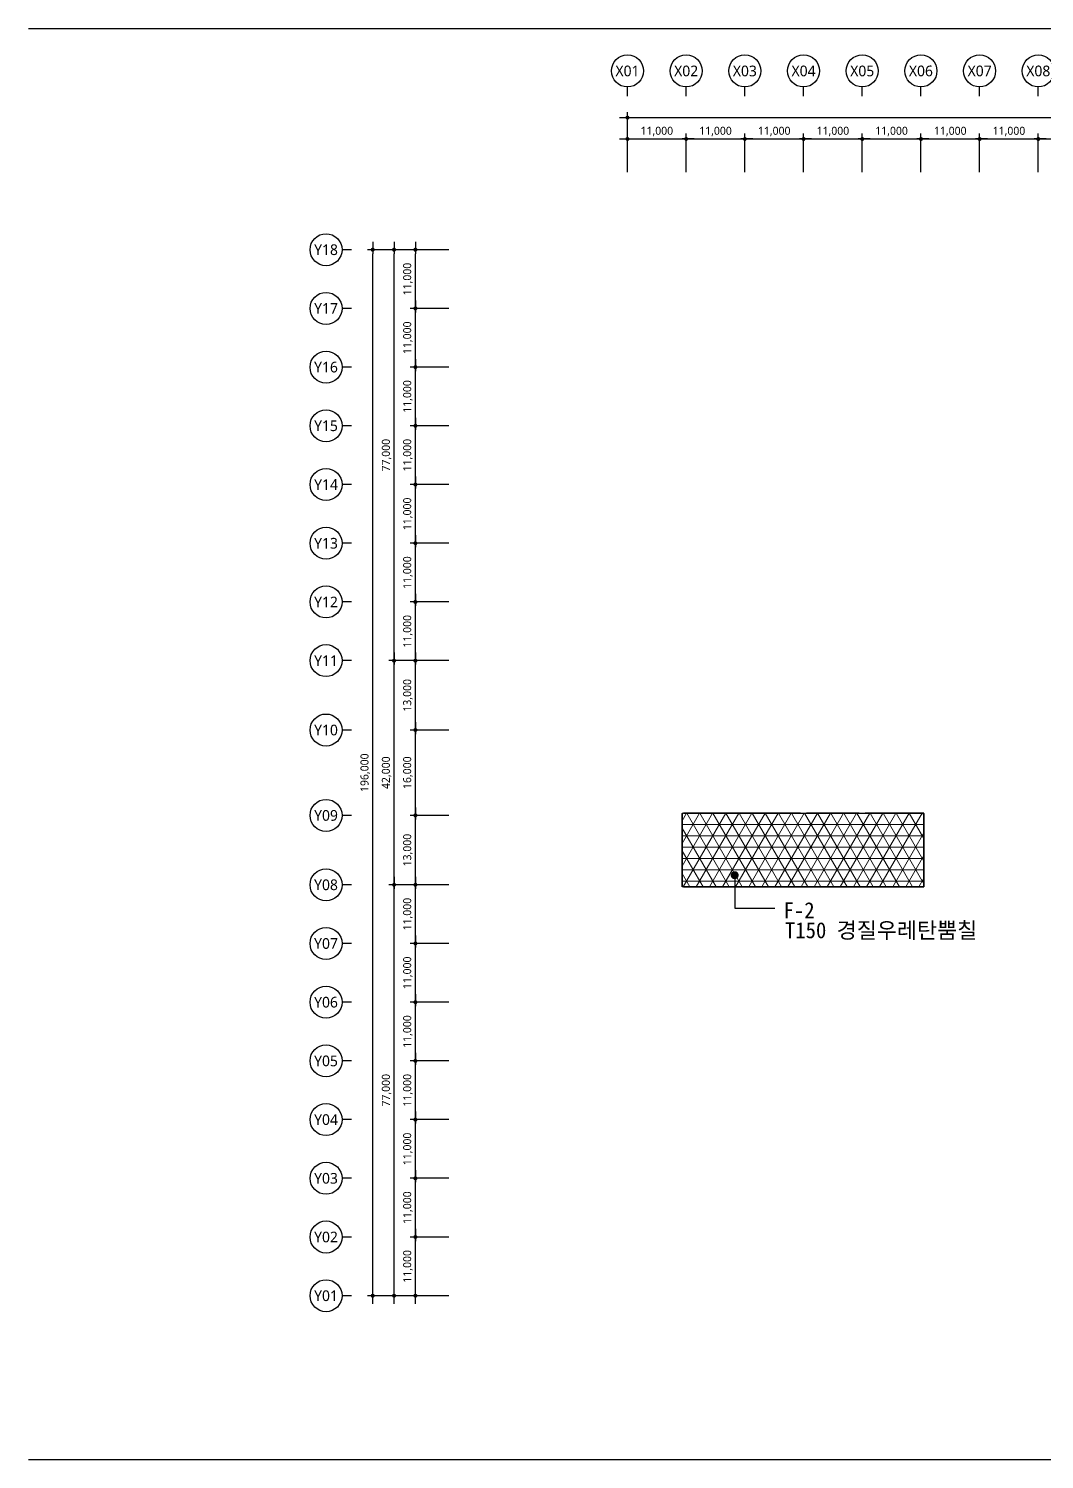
# Model space of a CAD drawing. Header units: millimetres. Extents: x 1037297 to 3512330, y 928637 to 1464837.
# Drawn here: x 1037297 to 1227681, y 928637 to 1196737 of the extents above; entities that cross this region are included whole.
import ezdxf
from ezdxf.enums import TextEntityAlignment as Align

# ---------------------------------------------------------------- set-up
doc = ezdxf.new("R2010")
doc.units = ezdxf.units.MM
doc.header["$LTSCALE"] = 5
doc.header["$MEASUREMENT"] = 0
doc.header["$PDSIZE"] = -10
for name, pattern in [('DASHEDX2', [1.5, 1, -0.5]), ('HID', [2, 1.1, -0.9]), ('HIDDEN', [0.375, 0.25, -0.125])]:
    doc.linetypes.add(name, pattern=pattern)
doc.layers.get('0').update_dxf_attribs({"linetype": 'CONTINUOUS'})
doc.layers.get('Defpoints').update_dxf_attribs({"color": 153, "linetype": 'CONTINUOUS'})
for name, color, linetype, lineweight in [('A-AXIS-BUBL', 7, 'CONTINUOUS', 25), ('A-DIMS', 7, 'CONTINUOUS', 25), ('A-MKXS-LEAD', 7, 'CONTINUOUS', 25), ('A-MKXS-TEXT1', 3, 'CONTINUOUS', 25), ('A-XXXX-HATC', 8, 'CONTINUOUS', 18), ('A-XXXX-INSL2', 8, 'CONTINUOUS', 18), ('A-XXXX-TXT2', 3, 'CONTINUOUS', 25), ('A-XXXX-WAT1', 9, 'HID', 20)]:
    doc.layers.add(name, color=color, linetype=linetype, lineweight=lineweight)
doc.styles.add('HY울릉도L', font='')
doc.styles.add('돋움체', font='')
doc.styles.add('맑은고딕', font='malgun.ttf')
doc.styles.get('HY울릉도L').set_extended_font_data('HYwulM')
doc.styles.get('돋움체').set_extended_font_data('DotumChe')
doc.dimstyles.new('CDIM', dxfattribs={"dimtxt": 3, "dimasz": 1.5, "dimexe": 2, "dimexo": 1, "dimgap": 1, "dimtad": 1, "dimdec": 0, "dimrnd": 0.5, "dimzin": 0, "dimdsep": 32, "dimlunit": 6, "dimtxsty": 'HY울릉도L', "dimblk1": '_CIDOT', "dimblk2": '_CIDOT', "dimsah": 1, "dimcen": 5.5, "dimclrd": 2, "dimclre": 2, "dimclrt": 7, "dimadec": 0, "dimazin": 0, "dimtfac": 1, "dimtdec": 0, "dimtix": 1, "dimtmove": 2, "dimatfit": 1, "dimldrblk": '_CIDOT', "dimfxl": 1, "dimtolj": 1, "dimtzin": 0, "dimlwd": -1, "dimarcsym": 0})

# ---------------------------------------------------------------- blocks, each defined once
blk = doc.blocks.new('_CIDOT')
at = {"color": 0, "linetype": 'ByBlock'}
blk.add_line((2, 0), (-1, 0), dxfattribs=at)
at = {"color": 0, "linetype": 'ByBlock', "const_width": 0.5}
blk.add_lwpolyline([(-0.25, 0, 1), (0.25, 0, 1)], format="xyb", close=True, dxfattribs=at)
blk = doc.blocks.new('*D5')
at = {"layer": 'A-DIMS', "lineweight": -2, "transparency": 16777216}
for p, q in [((93193, 67121), (85943, 67121)), ((93193, 56121), (85943, 56121))]:
    blk.add_line(p, q, dxfattribs=at)
at = {"layer": 'A-DIMS', "transparency": 16777216}
blk.add_line((86943, 56871), (86943, 66371), dxfattribs=at)
at = {"layer": 'Defpoints', "color": 0, "transparency": 16777216}
for p in [(86943, 67121), (93693, 67121), (93693, 56121)]:
    blk.add_point(p, dxfattribs=at)
at = {"layer": 'A-DIMS', "transparency": 16777216, "xscale": 750, "yscale": 750, "zscale": 750}
for p, rotation in [((86943, 67121), 90), ((86943, 56121), 270)]:
    blk.add_blockref('_CIDOT', p, dxfattribs=dict(at, rotation=rotation))
at = {"layer": 'A-DIMS', "color": 3, "transparency": 16777216, "insert": (85538, 61621), "char_height": 1500, "attachment_point": 5, "rotation": 90, "style": '맑은고딕'}
blk.add_mtext('\\A1;11,000', dxfattribs=at)
blk = doc.blocks.new('*D6')
at = {"layer": 'A-DIMS', "lineweight": -2, "transparency": 16777216}
for p, q in [((93193, 78121), (85943, 78121)), ((93193, 67121), (85943, 67121))]:
    blk.add_line(p, q, dxfattribs=at)
at = {"layer": 'A-DIMS', "transparency": 16777216}
blk.add_line((86943, 67871), (86943, 77371), dxfattribs=at)
at = {"layer": 'Defpoints', "color": 0, "transparency": 16777216}
for p in [(86943, 78121), (93693, 78121), (93693, 67121)]:
    blk.add_point(p, dxfattribs=at)
at = {"layer": 'A-DIMS', "transparency": 16777216, "xscale": 750, "yscale": 750, "zscale": 750}
for p, rotation in [((86943, 78121), 90), ((86943, 67121), 270)]:
    blk.add_blockref('_CIDOT', p, dxfattribs=dict(at, rotation=rotation))
at = {"layer": 'A-DIMS', "color": 3, "transparency": 16777216, "insert": (85538, 72621), "char_height": 1500, "attachment_point": 5, "rotation": 90, "style": '맑은고딕'}
blk.add_mtext('\\A1;11,000', dxfattribs=at)
blk = doc.blocks.new('*D7')
at = {"layer": 'A-DIMS', "lineweight": -2, "transparency": 16777216}
for p, q in [((93193, 89121), (85943, 89121)), ((93193, 78121), (85943, 78121))]:
    blk.add_line(p, q, dxfattribs=at)
at = {"layer": 'A-DIMS', "transparency": 16777216}
blk.add_line((86943, 78871), (86943, 88371), dxfattribs=at)
at = {"layer": 'Defpoints', "color": 0, "transparency": 16777216}
for p in [(86943, 89121), (93693, 89121), (93693, 78121)]:
    blk.add_point(p, dxfattribs=at)
at = {"layer": 'A-DIMS', "transparency": 16777216, "xscale": 750, "yscale": 750, "zscale": 750}
for p, rotation in [((86943, 89121), 90), ((86943, 78121), 270)]:
    blk.add_blockref('_CIDOT', p, dxfattribs=dict(at, rotation=rotation))
at = {"layer": 'A-DIMS', "color": 3, "transparency": 16777216, "insert": (85538, 83621), "char_height": 1500, "attachment_point": 5, "rotation": 90, "style": '맑은고딕'}
blk.add_mtext('\\A1;11,000', dxfattribs=at)
blk = doc.blocks.new('*D8')
at = {"layer": 'A-DIMS', "lineweight": -2, "transparency": 16777216}
for p, q in [((93193, 100121), (85943, 100121)), ((93193, 89121), (85943, 89121))]:
    blk.add_line(p, q, dxfattribs=at)
at = {"layer": 'A-DIMS', "transparency": 16777216}
blk.add_line((86943, 89871), (86943, 99371), dxfattribs=at)
at = {"layer": 'Defpoints', "color": 0, "transparency": 16777216}
for p in [(86943, 100121), (93693, 100121), (93693, 89121)]:
    blk.add_point(p, dxfattribs=at)
at = {"layer": 'A-DIMS', "transparency": 16777216, "xscale": 750, "yscale": 750, "zscale": 750}
for p, rotation in [((86943, 100121), 90), ((86943, 89121), 270)]:
    blk.add_blockref('_CIDOT', p, dxfattribs=dict(at, rotation=rotation))
at = {"layer": 'A-DIMS', "color": 3, "transparency": 16777216, "insert": (85538, 94621), "char_height": 1500, "attachment_point": 5, "rotation": 90, "style": '맑은고딕'}
blk.add_mtext('\\A1;11,000', dxfattribs=at)
blk = doc.blocks.new('*D9')
at = {"layer": 'A-DIMS', "lineweight": -2, "transparency": 16777216}
for p, q in [((93193, 111121), (85943, 111121)), ((93193, 100121), (85943, 100121))]:
    blk.add_line(p, q, dxfattribs=at)
at = {"layer": 'A-DIMS', "transparency": 16777216}
blk.add_line((86943, 100871), (86943, 110371), dxfattribs=at)
at = {"layer": 'Defpoints', "color": 0, "transparency": 16777216}
for p in [(86943, 111121), (93693, 111121), (93693, 100121)]:
    blk.add_point(p, dxfattribs=at)
at = {"layer": 'A-DIMS', "transparency": 16777216, "xscale": 750, "yscale": 750, "zscale": 750}
for p, rotation in [((86943, 111121), 90), ((86943, 100121), 270)]:
    blk.add_blockref('_CIDOT', p, dxfattribs=dict(at, rotation=rotation))
at = {"layer": 'A-DIMS', "color": 3, "transparency": 16777216, "insert": (85538, 105621), "char_height": 1500, "attachment_point": 5, "rotation": 90, "style": '맑은고딕'}
blk.add_mtext('\\A1;11,000', dxfattribs=at)
blk = doc.blocks.new('*D10')
at = {"layer": 'A-DIMS', "lineweight": -2, "transparency": 16777216}
for p, q in [((93193, 122121), (85943, 122121)), ((93193, 111121), (85943, 111121))]:
    blk.add_line(p, q, dxfattribs=at)
at = {"layer": 'A-DIMS', "transparency": 16777216}
blk.add_line((86943, 111871), (86943, 121371), dxfattribs=at)
at = {"layer": 'Defpoints', "color": 0, "transparency": 16777216}
for p in [(86943, 122121), (93693, 122121), (93693, 111121)]:
    blk.add_point(p, dxfattribs=at)
at = {"layer": 'A-DIMS', "transparency": 16777216, "xscale": 750, "yscale": 750, "zscale": 750}
for p, rotation in [((86943, 122121), 90), ((86943, 111121), 270)]:
    blk.add_blockref('_CIDOT', p, dxfattribs=dict(at, rotation=rotation))
at = {"layer": 'A-DIMS', "color": 3, "transparency": 16777216, "insert": (85538, 116621), "char_height": 1500, "attachment_point": 5, "rotation": 90, "style": '맑은고딕'}
blk.add_mtext('\\A1;11,000', dxfattribs=at)
blk = doc.blocks.new('*D11')
at = {"layer": 'A-DIMS', "lineweight": -2, "transparency": 16777216}
for p, q in [((93193, 135121), (85943, 135121)), ((93193, 122121), (85943, 122121))]:
    blk.add_line(p, q, dxfattribs=at)
at = {"layer": 'A-DIMS', "transparency": 16777216}
blk.add_line((86943, 122871), (86943, 134371), dxfattribs=at)
at = {"layer": 'Defpoints', "color": 0, "transparency": 16777216}
for p in [(86943, 135121), (93693, 135121), (93693, 122121)]:
    blk.add_point(p, dxfattribs=at)
at = {"layer": 'A-DIMS', "transparency": 16777216, "xscale": 750, "yscale": 750, "zscale": 750}
for p, rotation in [((86943, 135121), 90), ((86943, 122121), 270)]:
    blk.add_blockref('_CIDOT', p, dxfattribs=dict(at, rotation=rotation))
at = {"layer": 'A-DIMS', "color": 3, "transparency": 16777216, "insert": (85538, 128621), "char_height": 1500, "attachment_point": 5, "rotation": 90, "style": '맑은고딕'}
blk.add_mtext('\\A1;13,000', dxfattribs=at)
blk = doc.blocks.new('*D12')
at = {"layer": 'A-DIMS', "lineweight": -2, "transparency": 16777216}
for p, q in [((93193, 151121), (85943, 151121)), ((93193, 135121), (85943, 135121))]:
    blk.add_line(p, q, dxfattribs=at)
at = {"layer": 'A-DIMS', "transparency": 16777216}
blk.add_line((86943, 135871), (86943, 150371), dxfattribs=at)
at = {"layer": 'Defpoints', "color": 0, "transparency": 16777216}
for p in [(86943, 151121), (93693, 151121), (93693, 135121)]:
    blk.add_point(p, dxfattribs=at)
at = {"layer": 'A-DIMS', "transparency": 16777216, "xscale": 750, "yscale": 750, "zscale": 750}
for p, rotation in [((86943, 151121), 90), ((86943, 135121), 270)]:
    blk.add_blockref('_CIDOT', p, dxfattribs=dict(at, rotation=rotation))
at = {"layer": 'A-DIMS', "color": 3, "transparency": 16777216, "insert": (85538, 143121), "char_height": 1500, "attachment_point": 5, "rotation": 90, "style": '맑은고딕'}
blk.add_mtext('\\A1;16,000', dxfattribs=at)
blk = doc.blocks.new('*D13')
at = {"layer": 'A-DIMS', "lineweight": -2, "transparency": 16777216}
for p, q in [((93193, 164121), (85943, 164121)), ((93193, 151121), (85943, 151121))]:
    blk.add_line(p, q, dxfattribs=at)
at = {"layer": 'A-DIMS', "transparency": 16777216}
blk.add_line((86943, 151871), (86943, 163371), dxfattribs=at)
at = {"layer": 'Defpoints', "color": 0, "transparency": 16777216}
for p in [(86943, 164121), (93693, 164121), (93693, 151121)]:
    blk.add_point(p, dxfattribs=at)
at = {"layer": 'A-DIMS', "transparency": 16777216, "xscale": 750, "yscale": 750, "zscale": 750}
for p, rotation in [((86943, 164121), 90), ((86943, 151121), 270)]:
    blk.add_blockref('_CIDOT', p, dxfattribs=dict(at, rotation=rotation))
at = {"layer": 'A-DIMS', "color": 3, "transparency": 16777216, "insert": (85538, 157621), "char_height": 1500, "attachment_point": 5, "rotation": 90, "style": '맑은고딕'}
blk.add_mtext('\\A1;13,000', dxfattribs=at)
blk = doc.blocks.new('*D14')
at = {"layer": 'A-DIMS', "lineweight": -2, "transparency": 16777216}
for p, q in [((93193, 175121), (85943, 175121)), ((93193, 164121), (85943, 164121))]:
    blk.add_line(p, q, dxfattribs=at)
at = {"layer": 'A-DIMS', "transparency": 16777216}
blk.add_line((86943, 164871), (86943, 174371), dxfattribs=at)
at = {"layer": 'Defpoints', "color": 0, "transparency": 16777216}
for p in [(86943, 175121), (93693, 175121), (93693, 164121)]:
    blk.add_point(p, dxfattribs=at)
at = {"layer": 'A-DIMS', "transparency": 16777216, "xscale": 750, "yscale": 750, "zscale": 750}
for p, rotation in [((86943, 175121), 90), ((86943, 164121), 270)]:
    blk.add_blockref('_CIDOT', p, dxfattribs=dict(at, rotation=rotation))
at = {"layer": 'A-DIMS', "color": 3, "transparency": 16777216, "insert": (85538, 169621), "char_height": 1500, "attachment_point": 5, "rotation": 90, "style": '맑은고딕'}
blk.add_mtext('\\A1;11,000', dxfattribs=at)
blk = doc.blocks.new('*D15')
at = {"layer": 'A-DIMS', "lineweight": -2, "transparency": 16777216}
for p, q in [((93193, 186121), (85943, 186121)), ((93193, 175121), (85943, 175121))]:
    blk.add_line(p, q, dxfattribs=at)
at = {"layer": 'A-DIMS', "transparency": 16777216}
blk.add_line((86943, 175871), (86943, 185371), dxfattribs=at)
at = {"layer": 'Defpoints', "color": 0, "transparency": 16777216}
for p in [(86943, 186121), (93693, 186121), (93693, 175121)]:
    blk.add_point(p, dxfattribs=at)
at = {"layer": 'A-DIMS', "transparency": 16777216, "xscale": 750, "yscale": 750, "zscale": 750}
for p, rotation in [((86943, 186121), 90), ((86943, 175121), 270)]:
    blk.add_blockref('_CIDOT', p, dxfattribs=dict(at, rotation=rotation))
at = {"layer": 'A-DIMS', "color": 3, "transparency": 16777216, "insert": (85538, 180621), "char_height": 1500, "attachment_point": 5, "rotation": 90, "style": '맑은고딕'}
blk.add_mtext('\\A1;11,000', dxfattribs=at)
blk = doc.blocks.new('*D16')
at = {"layer": 'A-DIMS', "lineweight": -2, "transparency": 16777216}
for p, q in [((93193, 197121), (85943, 197121)), ((93193, 186121), (85943, 186121))]:
    blk.add_line(p, q, dxfattribs=at)
at = {"layer": 'A-DIMS', "transparency": 16777216}
blk.add_line((86943, 186871), (86943, 196371), dxfattribs=at)
at = {"layer": 'Defpoints', "color": 0, "transparency": 16777216}
for p in [(86943, 197121), (93693, 197121), (93693, 186121)]:
    blk.add_point(p, dxfattribs=at)
at = {"layer": 'A-DIMS', "transparency": 16777216, "xscale": 750, "yscale": 750, "zscale": 750}
for p, rotation in [((86943, 197121), 90), ((86943, 186121), 270)]:
    blk.add_blockref('_CIDOT', p, dxfattribs=dict(at, rotation=rotation))
at = {"layer": 'A-DIMS', "color": 3, "transparency": 16777216, "insert": (85538, 191621), "char_height": 1500, "attachment_point": 5, "rotation": 90, "style": '맑은고딕'}
blk.add_mtext('\\A1;11,000', dxfattribs=at)
blk = doc.blocks.new('*D17')
at = {"layer": 'A-DIMS', "lineweight": -2, "transparency": 16777216}
for p, q in [((93193, 208121), (85943, 208121)), ((93193, 197121), (85943, 197121))]:
    blk.add_line(p, q, dxfattribs=at)
at = {"layer": 'A-DIMS', "transparency": 16777216}
blk.add_line((86943, 197871), (86943, 207371), dxfattribs=at)
at = {"layer": 'Defpoints', "color": 0, "transparency": 16777216}
for p in [(86943, 208121), (93693, 208121), (93693, 197121)]:
    blk.add_point(p, dxfattribs=at)
at = {"layer": 'A-DIMS', "transparency": 16777216, "xscale": 750, "yscale": 750, "zscale": 750}
for p, rotation in [((86943, 208121), 90), ((86943, 197121), 270)]:
    blk.add_blockref('_CIDOT', p, dxfattribs=dict(at, rotation=rotation))
at = {"layer": 'A-DIMS', "color": 3, "transparency": 16777216, "insert": (85538, 202621), "char_height": 1500, "attachment_point": 5, "rotation": 90, "style": '맑은고딕'}
blk.add_mtext('\\A1;11,000', dxfattribs=at)
blk = doc.blocks.new('*D18')
at = {"layer": 'A-DIMS', "lineweight": -2, "transparency": 16777216}
for p, q in [((93193, 219121), (85943, 219121)), ((93193, 208121), (85943, 208121))]:
    blk.add_line(p, q, dxfattribs=at)
at = {"layer": 'A-DIMS', "transparency": 16777216}
blk.add_line((86943, 208871), (86943, 218371), dxfattribs=at)
at = {"layer": 'Defpoints', "color": 0, "transparency": 16777216}
for p in [(86943, 219121), (93693, 219121), (93693, 208121)]:
    blk.add_point(p, dxfattribs=at)
at = {"layer": 'A-DIMS', "transparency": 16777216, "xscale": 750, "yscale": 750, "zscale": 750}
for p, rotation in [((86943, 219121), 90), ((86943, 208121), 270)]:
    blk.add_blockref('_CIDOT', p, dxfattribs=dict(at, rotation=rotation))
at = {"layer": 'A-DIMS', "color": 3, "transparency": 16777216, "insert": (85538, 213621), "char_height": 1500, "attachment_point": 5, "rotation": 90, "style": '맑은고딕'}
blk.add_mtext('\\A1;11,000', dxfattribs=at)
blk = doc.blocks.new('*D19')
at = {"layer": 'A-DIMS', "lineweight": -2, "transparency": 16777216}
for p, q in [((93193, 230121), (85943, 230121)), ((93193, 219121), (85943, 219121))]:
    blk.add_line(p, q, dxfattribs=at)
at = {"layer": 'A-DIMS', "transparency": 16777216}
blk.add_line((86943, 219871), (86943, 229371), dxfattribs=at)
at = {"layer": 'Defpoints', "color": 0, "transparency": 16777216}
for p in [(86943, 230121), (93693, 230121), (93693, 219121)]:
    blk.add_point(p, dxfattribs=at)
at = {"layer": 'A-DIMS', "transparency": 16777216, "xscale": 750, "yscale": 750, "zscale": 750}
for p, rotation in [((86943, 230121), 90), ((86943, 219121), 270)]:
    blk.add_blockref('_CIDOT', p, dxfattribs=dict(at, rotation=rotation))
at = {"layer": 'A-DIMS', "color": 3, "transparency": 16777216, "insert": (85538, 224621), "char_height": 1500, "attachment_point": 5, "rotation": 90, "style": '맑은고딕'}
blk.add_mtext('\\A1;11,000', dxfattribs=at)
blk = doc.blocks.new('*D20')
at = {"layer": 'A-DIMS', "lineweight": -2, "transparency": 16777216}
for p, q in [((93193, 241121), (85943, 241121)), ((93193, 230121), (85943, 230121))]:
    blk.add_line(p, q, dxfattribs=at)
at = {"layer": 'A-DIMS', "transparency": 16777216}
blk.add_line((86943, 230871), (86943, 240371), dxfattribs=at)
at = {"layer": 'Defpoints', "color": 0, "transparency": 16777216}
for p in [(86943, 241121), (93693, 241121), (93693, 230121)]:
    blk.add_point(p, dxfattribs=at)
at = {"layer": 'A-DIMS', "transparency": 16777216, "xscale": 750, "yscale": 750, "zscale": 750}
for p, rotation in [((86943, 241121), 90), ((86943, 230121), 270)]:
    blk.add_blockref('_CIDOT', p, dxfattribs=dict(at, rotation=rotation))
at = {"layer": 'A-DIMS', "color": 3, "transparency": 16777216, "insert": (85538, 235621), "char_height": 1500, "attachment_point": 5, "rotation": 90, "style": '맑은고딕'}
blk.add_mtext('\\A1;11,000', dxfattribs=at)
blk = doc.blocks.new('*D21')
at = {"layer": 'A-DIMS', "lineweight": -2, "transparency": 16777216}
for p, q in [((93193, 122121), (81943, 122121)), ((93193, 45121), (81943, 45121))]:
    blk.add_line(p, q, dxfattribs=at)
at = {"layer": 'A-DIMS', "transparency": 16777216}
blk.add_line((82943, 45871), (82943, 121371), dxfattribs=at)
at = {"layer": 'Defpoints', "color": 0, "transparency": 16777216}
for p in [(82943, 122121), (93693, 122121), (93693, 45121)]:
    blk.add_point(p, dxfattribs=at)
at = {"layer": 'A-DIMS', "transparency": 16777216, "xscale": 750, "yscale": 750, "zscale": 750}
for p, rotation in [((82943, 122121), 90), ((82943, 45121), 270)]:
    blk.add_blockref('_CIDOT', p, dxfattribs=dict(at, rotation=rotation))
at = {"layer": 'A-DIMS', "color": 3, "transparency": 16777216, "insert": (81542, 83621), "char_height": 1500, "attachment_point": 5, "rotation": 90, "style": '맑은고딕'}
blk.add_mtext('\\A1;77,000', dxfattribs=at)
blk = doc.blocks.new('*D22')
at = {"layer": 'A-DIMS', "lineweight": -2, "transparency": 16777216}
for p, q in [((93193, 241121), (77943, 241121)), ((93193, 45121), (77943, 45121))]:
    blk.add_line(p, q, dxfattribs=at)
at = {"layer": 'A-DIMS', "transparency": 16777216}
blk.add_line((78943, 45871), (78943, 240371), dxfattribs=at)
at = {"layer": 'Defpoints', "color": 0, "transparency": 16777216}
for p in [(78943, 241121), (93693, 241121), (93693, 45121)]:
    blk.add_point(p, dxfattribs=at)
at = {"layer": 'A-DIMS', "transparency": 16777216, "xscale": 750, "yscale": 750, "zscale": 750}
for p, rotation in [((78943, 241121), 90), ((78943, 45121), 270)]:
    blk.add_blockref('_CIDOT', p, dxfattribs=dict(at, rotation=rotation))
at = {"layer": 'A-DIMS', "color": 3, "transparency": 16777216, "insert": (77538, 143121), "char_height": 1500, "attachment_point": 5, "rotation": 90, "style": '맑은고딕'}
blk.add_mtext('\\A1;196,000', dxfattribs=at)
blk = doc.blocks.new('*D23')
at = {"layer": 'A-DIMS', "lineweight": -2, "transparency": 16777216}
for p, q in [((93193, 56121), (85943, 56121)), ((93193, 45121), (85943, 45121))]:
    blk.add_line(p, q, dxfattribs=at)
at = {"layer": 'A-DIMS', "transparency": 16777216}
blk.add_line((86943, 45871), (86943, 55371), dxfattribs=at)
at = {"layer": 'Defpoints', "color": 0, "transparency": 16777216}
for p in [(86943, 56121), (93693, 56121), (93693, 45121)]:
    blk.add_point(p, dxfattribs=at)
at = {"layer": 'A-DIMS', "transparency": 16777216, "xscale": 750, "yscale": 750, "zscale": 750}
for p, rotation in [((86943, 56121), 90), ((86943, 45121), 270)]:
    blk.add_blockref('_CIDOT', p, dxfattribs=dict(at, rotation=rotation))
at = {"layer": 'A-DIMS', "color": 3, "transparency": 16777216, "insert": (85538, 50621), "char_height": 1500, "attachment_point": 5, "rotation": 90, "style": '맑은고딕'}
blk.add_mtext('\\A1;11,000', dxfattribs=at)
blk = doc.blocks.new('*D24')
at = {"layer": 'A-DIMS', "lineweight": -2, "transparency": 16777216}
for p, q in [((93193, 164121), (81943, 164121)), ((93193, 122121), (81943, 122121))]:
    blk.add_line(p, q, dxfattribs=at)
at = {"layer": 'A-DIMS', "transparency": 16777216}
blk.add_line((82943, 122871), (82943, 163371), dxfattribs=at)
at = {"layer": 'Defpoints', "color": 0, "transparency": 16777216}
for p in [(82943, 164121), (93693, 164121), (93693, 122121)]:
    blk.add_point(p, dxfattribs=at)
at = {"layer": 'A-DIMS', "transparency": 16777216, "xscale": 750, "yscale": 750, "zscale": 750}
for p, rotation in [((82943, 164121), 90), ((82943, 122121), 270)]:
    blk.add_blockref('_CIDOT', p, dxfattribs=dict(at, rotation=rotation))
at = {"layer": 'A-DIMS', "color": 3, "transparency": 16777216, "insert": (81542, 143121), "char_height": 1500, "attachment_point": 5, "rotation": 90, "style": '맑은고딕'}
blk.add_mtext('\\A1;42,000', dxfattribs=at)
blk = doc.blocks.new('*D25')
at = {"layer": 'A-DIMS', "lineweight": -2, "transparency": 16777216}
for p, q in [((93193, 241121), (81943, 241121)), ((93193, 164121), (81943, 164121))]:
    blk.add_line(p, q, dxfattribs=at)
at = {"layer": 'A-DIMS', "transparency": 16777216}
blk.add_line((82943, 164871), (82943, 240371), dxfattribs=at)
at = {"layer": 'Defpoints', "color": 0, "transparency": 16777216}
for p in [(82943, 241121), (93693, 241121), (93693, 164121)]:
    blk.add_point(p, dxfattribs=at)
at = {"layer": 'A-DIMS', "transparency": 16777216, "xscale": 750, "yscale": 750, "zscale": 750}
for p, rotation in [((82943, 241121), 90), ((82943, 164121), 270)]:
    blk.add_blockref('_CIDOT', p, dxfattribs=dict(at, rotation=rotation))
at = {"layer": 'A-DIMS', "color": 3, "transparency": 16777216, "insert": (81542, 202621), "char_height": 1500, "attachment_point": 5, "rotation": 90, "style": '맑은고딕'}
blk.add_mtext('\\A1;77,000', dxfattribs=at)
blk = doc.blocks.new('*D26')
at = {"layer": 'A-DIMS', "lineweight": -2, "transparency": 16777216}
for p, q in [((148693, 255621), (148693, 262871)), ((159693, 255621), (159693, 262871))]:
    blk.add_line(p, q, dxfattribs=at)
at = {"layer": 'A-DIMS', "transparency": 16777216}
blk.add_line((149443, 261871), (158943, 261871), dxfattribs=at)
at = {"layer": 'Defpoints', "color": 0, "transparency": 16777216}
for p in [(159693, 261871), (148693, 255121), (159693, 255121)]:
    blk.add_point(p, dxfattribs=at)
at = {"layer": 'A-DIMS', "transparency": 16777216, "xscale": 750, "yscale": 750, "zscale": 750, "rotation": 180}
blk.add_blockref('_CIDOT', (148693, 261871), dxfattribs=at)
at = {"layer": 'A-DIMS', "transparency": 16777216, "xscale": 750, "yscale": 750, "zscale": 750}
blk.add_blockref('_CIDOT', (159693, 261871), dxfattribs=at)
at = {"layer": 'A-DIMS', "color": 3, "transparency": 16777216, "insert": (154193, 263275), "char_height": 1500, "attachment_point": 5, "style": '맑은고딕'}
blk.add_mtext('\\A1;11,000', dxfattribs=at)
blk = doc.blocks.new('*D27')
at = {"layer": 'A-DIMS', "lineweight": -2, "transparency": 16777216}
for p, q in [((159693, 255621), (159693, 262871)), ((170693, 255621), (170693, 262871))]:
    blk.add_line(p, q, dxfattribs=at)
at = {"layer": 'A-DIMS', "transparency": 16777216}
blk.add_line((160443, 261871), (169943, 261871), dxfattribs=at)
at = {"layer": 'Defpoints', "color": 0, "transparency": 16777216}
for p in [(170693, 261871), (159693, 255121), (170693, 255121)]:
    blk.add_point(p, dxfattribs=at)
at = {"layer": 'A-DIMS', "transparency": 16777216, "xscale": 750, "yscale": 750, "zscale": 750, "rotation": 180}
blk.add_blockref('_CIDOT', (159693, 261871), dxfattribs=at)
at = {"layer": 'A-DIMS', "transparency": 16777216, "xscale": 750, "yscale": 750, "zscale": 750}
blk.add_blockref('_CIDOT', (170693, 261871), dxfattribs=at)
at = {"layer": 'A-DIMS', "color": 3, "transparency": 16777216, "insert": (165193, 263275), "char_height": 1500, "attachment_point": 5, "style": '맑은고딕'}
blk.add_mtext('\\A1;11,000', dxfattribs=at)
blk = doc.blocks.new('*D28')
at = {"layer": 'A-DIMS', "lineweight": -2, "transparency": 16777216}
for p, q in [((170693, 255621), (170693, 262871)), ((181693, 255621), (181693, 262871))]:
    blk.add_line(p, q, dxfattribs=at)
at = {"layer": 'A-DIMS', "transparency": 16777216}
blk.add_line((171443, 261871), (180943, 261871), dxfattribs=at)
at = {"layer": 'Defpoints', "color": 0, "transparency": 16777216}
for p in [(181693, 261871), (170693, 255121), (181693, 255121)]:
    blk.add_point(p, dxfattribs=at)
at = {"layer": 'A-DIMS', "transparency": 16777216, "xscale": 750, "yscale": 750, "zscale": 750, "rotation": 180}
blk.add_blockref('_CIDOT', (170693, 261871), dxfattribs=at)
at = {"layer": 'A-DIMS', "transparency": 16777216, "xscale": 750, "yscale": 750, "zscale": 750}
blk.add_blockref('_CIDOT', (181693, 261871), dxfattribs=at)
at = {"layer": 'A-DIMS', "color": 3, "transparency": 16777216, "insert": (176193, 263275), "char_height": 1500, "attachment_point": 5, "style": '맑은고딕'}
blk.add_mtext('\\A1;11,000', dxfattribs=at)
blk = doc.blocks.new('*D29')
at = {"layer": 'A-DIMS', "lineweight": -2, "transparency": 16777216}
for p, q in [((181693, 255621), (181693, 262871)), ((192693, 255621), (192693, 262871))]:
    blk.add_line(p, q, dxfattribs=at)
at = {"layer": 'A-DIMS', "transparency": 16777216}
blk.add_line((182443, 261871), (191943, 261871), dxfattribs=at)
at = {"layer": 'Defpoints', "color": 0, "transparency": 16777216}
for p in [(192693, 261871), (181693, 255121), (192693, 255121)]:
    blk.add_point(p, dxfattribs=at)
at = {"layer": 'A-DIMS', "transparency": 16777216, "xscale": 750, "yscale": 750, "zscale": 750, "rotation": 180}
blk.add_blockref('_CIDOT', (181693, 261871), dxfattribs=at)
at = {"layer": 'A-DIMS', "transparency": 16777216, "xscale": 750, "yscale": 750, "zscale": 750}
blk.add_blockref('_CIDOT', (192693, 261871), dxfattribs=at)
at = {"layer": 'A-DIMS', "color": 3, "transparency": 16777216, "insert": (187193, 263275), "char_height": 1500, "attachment_point": 5, "style": '맑은고딕'}
blk.add_mtext('\\A1;11,000', dxfattribs=at)
blk = doc.blocks.new('*D30')
at = {"layer": 'A-DIMS', "lineweight": -2, "transparency": 16777216}
for p, q in [((192693, 255621), (192693, 262871)), ((203693, 255621), (203693, 262871))]:
    blk.add_line(p, q, dxfattribs=at)
at = {"layer": 'A-DIMS', "transparency": 16777216}
blk.add_line((193443, 261871), (202943, 261871), dxfattribs=at)
at = {"layer": 'Defpoints', "color": 0, "transparency": 16777216}
for p in [(203693, 261871), (192693, 255121), (203693, 255121)]:
    blk.add_point(p, dxfattribs=at)
at = {"layer": 'A-DIMS', "transparency": 16777216, "xscale": 750, "yscale": 750, "zscale": 750, "rotation": 180}
blk.add_blockref('_CIDOT', (192693, 261871), dxfattribs=at)
at = {"layer": 'A-DIMS', "transparency": 16777216, "xscale": 750, "yscale": 750, "zscale": 750}
blk.add_blockref('_CIDOT', (203693, 261871), dxfattribs=at)
at = {"layer": 'A-DIMS', "color": 3, "transparency": 16777216, "insert": (198193, 263275), "char_height": 1500, "attachment_point": 5, "style": '맑은고딕'}
blk.add_mtext('\\A1;11,000', dxfattribs=at)
blk = doc.blocks.new('*D31')
at = {"layer": 'A-DIMS', "lineweight": -2, "transparency": 16777216}
for p, q in [((203693, 255621), (203693, 262871)), ((214693, 255621), (214693, 262871))]:
    blk.add_line(p, q, dxfattribs=at)
at = {"layer": 'A-DIMS', "transparency": 16777216}
blk.add_line((204443, 261871), (213943, 261871), dxfattribs=at)
at = {"layer": 'Defpoints', "color": 0, "transparency": 16777216}
for p in [(214693, 261871), (203693, 255121), (214693, 255121)]:
    blk.add_point(p, dxfattribs=at)
at = {"layer": 'A-DIMS', "transparency": 16777216, "xscale": 750, "yscale": 750, "zscale": 750, "rotation": 180}
blk.add_blockref('_CIDOT', (203693, 261871), dxfattribs=at)
at = {"layer": 'A-DIMS', "transparency": 16777216, "xscale": 750, "yscale": 750, "zscale": 750}
blk.add_blockref('_CIDOT', (214693, 261871), dxfattribs=at)
at = {"layer": 'A-DIMS', "color": 3, "transparency": 16777216, "insert": (209193, 263275), "char_height": 1500, "attachment_point": 5, "style": '맑은고딕'}
blk.add_mtext('\\A1;11,000', dxfattribs=at)
blk = doc.blocks.new('*D39')
at = {"layer": 'A-DIMS', "lineweight": -2, "transparency": 16777216}
for p, q in [((126693, 255621), (126693, 266871)), ((302693, 255621), (302693, 266871))]:
    blk.add_line(p, q, dxfattribs=at)
at = {"layer": 'A-DIMS', "transparency": 16777216}
blk.add_line((127443, 265871), (301943, 265871), dxfattribs=at)
at = {"layer": 'Defpoints', "color": 0, "transparency": 16777216}
for p in [(302693, 265871), (126693, 255121), (302693, 255121)]:
    blk.add_point(p, dxfattribs=at)
at = {"layer": 'A-DIMS', "transparency": 16777216, "xscale": 750, "yscale": 750, "zscale": 750, "rotation": 180}
blk.add_blockref('_CIDOT', (126693, 265871), dxfattribs=at)
at = {"layer": 'A-DIMS', "transparency": 16777216, "xscale": 750, "yscale": 750, "zscale": 750}
blk.add_blockref('_CIDOT', (302693, 265871), dxfattribs=at)
at = {"layer": 'A-DIMS', "color": 3, "transparency": 16777216, "insert": (214693, 267275), "char_height": 1500, "attachment_point": 5, "style": '맑은고딕'}
blk.add_mtext('\\A1;176,000', dxfattribs=at)
blk = doc.blocks.new('*D41')
at = {"layer": 'A-DIMS', "lineweight": -2, "transparency": 16777216}
for p, q in [((126693, 255621), (126693, 262871)), ((137693, 255621), (137693, 262871))]:
    blk.add_line(p, q, dxfattribs=at)
at = {"layer": 'A-DIMS', "transparency": 16777216}
blk.add_line((127443, 261871), (136943, 261871), dxfattribs=at)
at = {"layer": 'Defpoints', "color": 0, "transparency": 16777216}
for p in [(137693, 261871), (126693, 255121), (137693, 255121)]:
    blk.add_point(p, dxfattribs=at)
at = {"layer": 'A-DIMS', "transparency": 16777216, "xscale": 750, "yscale": 750, "zscale": 750, "rotation": 180}
blk.add_blockref('_CIDOT', (126693, 261871), dxfattribs=at)
at = {"layer": 'A-DIMS', "transparency": 16777216, "xscale": 750, "yscale": 750, "zscale": 750}
blk.add_blockref('_CIDOT', (137693, 261871), dxfattribs=at)
at = {"layer": 'A-DIMS', "color": 3, "transparency": 16777216, "insert": (132193, 263275), "char_height": 1500, "attachment_point": 5, "style": '맑은고딕'}
blk.add_mtext('\\A1;11,000', dxfattribs=at)
blk = doc.blocks.new('*D42')
at = {"layer": 'A-DIMS', "lineweight": -2, "transparency": 16777216}
for p, q in [((137693, 255621), (137693, 262871)), ((148693, 255621), (148693, 262871))]:
    blk.add_line(p, q, dxfattribs=at)
at = {"layer": 'A-DIMS', "transparency": 16777216}
blk.add_line((138443, 261871), (147943, 261871), dxfattribs=at)
at = {"layer": 'Defpoints', "color": 0, "transparency": 16777216}
for p in [(148693, 261871), (137693, 255121), (148693, 255121)]:
    blk.add_point(p, dxfattribs=at)
at = {"layer": 'A-DIMS', "transparency": 16777216, "xscale": 750, "yscale": 750, "zscale": 750, "rotation": 180}
blk.add_blockref('_CIDOT', (137693, 261871), dxfattribs=at)
at = {"layer": 'A-DIMS', "transparency": 16777216, "xscale": 750, "yscale": 750, "zscale": 750}
blk.add_blockref('_CIDOT', (148693, 261871), dxfattribs=at)
at = {"layer": 'A-DIMS', "color": 3, "transparency": 16777216, "insert": (143193, 263275), "char_height": 1500, "attachment_point": 5, "style": '맑은고딕'}
blk.add_mtext('\\A1;11,000', dxfattribs=at)
blk = doc.blocks.new('DIM(210222)')
for p, q in [((126693, 269870.6), (126693, 271620.6)), ((137693, 269870.6), (137693, 271620.6)), ((148693, 269870.6), (148693, 271620.6)), ((159693, 269870.6), (159693, 271620.6)), ((170693, 269870.6), (170693, 271620.6)), ((181693, 269870.6), (181693, 271620.6)), ((192693, 269870.6), (192693, 271620.6)), ((203693, 269870.6), (203693, 271620.6)), ((74943, 241120.6), (73193, 241120.6)), ((74943, 230120.6), (73193, 230120.6)), ((74943, 219120.6), (73193, 219120.6)), ((74943, 208120.6), (73193, 208120.6)), ((74943, 197120.6), (73193, 197120.6)), ((74943, 186120.6), (73193, 186120.6)), ((74943, 175120.6), (73193, 175120.6)), ((74943, 164120.6), (73193, 164120.6)), ((74943, 151120.6), (73193, 151120.6)), ((74943, 135120.6), (73193, 135120.6)), ((74943, 122120.6), (73193, 122120.6)), ((74943, 111120.6), (73193, 111120.6)), ((74943, 100120.6), (73193, 100120.6)), ((74943, 89120.6), (73193, 89120.6)), ((74943, 78120.6), (73193, 78120.6)), ((74943, 67120.6), (73193, 67120.6)), ((74943, 56120.6), (73193, 56120.6)), ((74943, 45120.6), (73193, 45120.6))]:
    blk.add_line(p, q)
at = {"layer": 'A-AXIS-BUBL', "ltscale": 0.2}
for centre in [(126693, 274620.6), (137693, 274620.6), (148693, 274620.6), (159693, 274620.6), (170693, 274620.6), (181693, 274620.6), (192693, 274620.6), (203693, 274620.6), (70193, 241120.6), (70193, 230120.6), (70193, 219120.6), (70193, 208120.6), (70193, 197120.6), (70193, 186120.6), (70193, 175120.6), (70193, 164120.6), (70193, 151120.6), (70193, 135120.6), (70193, 122120.6), (70193, 111120.6), (70193, 100120.6), (70193, 89120.6), (70193, 78120.6), (70193, 67120.6), (70193, 56120.6), (70193, 45120.6)]:
    blk.add_circle(centre, 3000, dxfattribs=at)
at = {"layer": 'A-XXXX-TXT2', "ltscale": 0.2, "style": '맑은고딕'}
for s, p in [('X01', (126693, 274620.6)), ('X02', (137693, 274620.6)), ('X03', (148693, 274620.6)), ('X04', (159693, 274620.6)), ('X05', (170693, 274620.6)), ('X06', (181693, 274620.6)), ('X07', (192693, 274620.6)), ('X08', (203693, 274620.6)), ('Y18', (70193, 241120.6)), ('Y17', (70193, 230120.6)), ('Y16', (70193, 219120.6)), ('Y15', (70193, 208120.6)), ('Y14', (70193, 197120.6)), ('Y13', (70193, 186120.6)), ('Y12', (70193, 175120.6)), ('Y11', (70193, 164120.6)), ('Y10', (70193, 151120.6)), ('Y09', (70193, 135120.6)), ('Y08', (70193, 122120.6)), ('Y07', (70193, 111120.6)), ('Y06', (70193, 100120.6)), ('Y05', (70193, 89120.6)), ('Y04', (70193, 78120.6)), ('Y03', (70193, 67120.6)), ('Y02', (70193, 56120.6)), ('Y01', (70193, 45120.6))]:
    blk.add_text(s, height=2000, dxfattribs=at).set_placement(p, align=Align.MIDDLE)
at = {"layer": 'A-DIMS'}
for p1, p2, distance, picture, middle in [((126693, 255120.6), (302693, 255120.6), 10750, '*D39', (214693, 267275.5)), ((126693, 255120.6), (137693, 255120.6), 6750, '*D41', (132193, 263275.5)), ((137693, 255120.6), (148693, 255120.6), 6750, '*D42', (143193, 263275.5)), ((148693, 255120.6), (159693, 255120.6), 6750, '*D26', (154193, 263275.5)), ((159693, 255120.6), (170693, 255120.6), 6750, '*D27', (165193, 263275.5)), ((170693, 255120.6), (181693, 255120.6), 6750, '*D28', (176193, 263275.5)), ((181693, 255120.6), (192693, 255120.6), 6750, '*D29', (187193, 263275.5)), ((192693, 255120.6), (203693, 255120.6), 6750, '*D30', (198193, 263275.5)), ((203693, 255120.6), (214693, 255120.6), 6750, '*D31', (209193, 263275.5)), ((93693, 45120.6), (93693, 241120.6), 14750, '*D22', (77538.1, 143120.6)), ((93693, 164120.6), (93693, 241120.6), 10750, '*D25', (81542.2, 202620.6)), ((93693, 230120.6), (93693, 241120.6), 6750, '*D20', (85538.1, 235620.6)), ((93693, 219120.6), (93693, 230120.6), 6750, '*D19', (85538.1, 224620.6)), ((93693, 208120.6), (93693, 219120.6), 6750, '*D18', (85538.1, 213620.6)), ((93693, 197120.6), (93693, 208120.6), 6750, '*D17', (85538.1, 202620.6)), ((93693, 186120.6), (93693, 197120.6), 6750, '*D16', (85538.1, 191620.6)), ((93693, 175120.6), (93693, 186120.6), 6750, '*D15', (85538.1, 180620.6)), ((93693, 164120.6), (93693, 175120.6), 6750, '*D14', (85538.1, 169620.6)), ((93693, 122120.6), (93693, 164120.6), 10750, '*D24', (81542.2, 143120.6)), ((93693, 151120.6), (93693, 164120.6), 6750, '*D13', (85538.1, 157620.6)), ((93693, 135120.6), (93693, 151120.6), 6750, '*D12', (85538.1, 143120.6)), ((93693, 122120.6), (93693, 135120.6), 6750, '*D11', (85538.1, 128620.6)), ((93693, 45120.6), (93693, 122120.6), 10750, '*D21', (81542.2, 83620.6)), ((93693, 111120.6), (93693, 122120.6), 6750, '*D10', (85538.1, 116620.6)), ((93693, 100120.6), (93693, 111120.6), 6750, '*D9', (85538.1, 105620.6)), ((93693, 89120.6), (93693, 100120.6), 6750, '*D8', (85538.1, 94620.6)), ((93693, 78120.6), (93693, 89120.6), 6750, '*D7', (85538.1, 83620.6)), ((93693, 67120.6), (93693, 78120.6), 6750, '*D6', (85538.1, 72620.6)), ((93693, 56120.6), (93693, 67120.6), 6750, '*D5', (85538.1, 61620.6)), ((93693, 45120.6), (93693, 56120.6), 6750, '*D23', (85538.1, 50620.6))]:
    dim = blk.add_aligned_dim(p1=p1, p2=p2, distance=distance, dimstyle='CDIM', override={"dimscale": 500, "dimtxsty": '맑은고딕', "dimclrd": 256, "dimclre": 256, "dimclrt": 3}, dxfattribs=at)
    dim.commit()
    dim.dimension.update_dxf_attribs({"geometry": picture, "text_midpoint": middle})

msp = doc.modelspace()

# ---------------------------------------------------------------- hatches: boundary and pattern name
at = {"layer": 'A-XXXX-HATC'}
h = msp.add_hatch(dxfattribs=at)
h.set_pattern_fill('NET3', color=4, scale=17000)
h.paths.add_polyline_path([(1270140, 1064908), (1315290, 1064908), (1315290, 1078708), (1270140, 1078708)])
h.paths.add_polyline_path([(1159790, 1035908), (1205090, 1035908), (1205090, 1049708), (1159790, 1049708)])

# ---------------------------------------------------------------- linework, layer by layer
for p, q in [((1037297, 1196737), (1756047, 1196737)), ((1037297, 928637), (1756047, 928637))]:
    msp.add_line(p, q)
at = {"layer": 'A-MKXS-LEAD', "const_width": 750}
msp.add_lwpolyline([(1169638, 1037733, 1), (1169638, 1038483, 1)], format="xyb", close=True, dxfattribs=at)
at = {"layer": 'A-MKXS-LEAD'}
msp.add_lwpolyline([(1169638, 1038108), (1169638, 1031904), (1177159, 1031904)], dxfattribs=at)
at = {"layer": 'A-XXXX-HATC'}
msp.add_lwpolyline([(1205090, 1049708), (1205090, 1035908), (1159790, 1035908), (1159790, 1049708)], close=True, dxfattribs=at)
at = {"layer": 'A-XXXX-INSL2', "color": 1, "linetype": 'DASHEDX2', "ltscale": 100, "const_width": 300}
for points in [[(1159990, 1049715), (1161090, 1049715)], [(1170990, 1049715), (1172090, 1049715)], [(1181990, 1049695), (1183090, 1049695)], [(1192990, 1049695), (1194090, 1049695)], [(1203990, 1049715), (1205090, 1049715)], [(1159990, 1035915), (1161090, 1035915)], [(1170990, 1035915), (1172090, 1035915)], [(1181990, 1035915), (1183090, 1035915)], [(1193010, 1035915), (1194110, 1035915)], [(1203990, 1035915), (1205090, 1035915)]]:
    msp.add_lwpolyline(points, dxfattribs=at)
at = {"layer": 'A-XXXX-INSL2', "color": 2, "ltscale": 200, "const_width": 300}
for points in [[(1170990, 1049708), (1161090, 1049708)], [(1181990, 1049708), (1172090, 1049708)], [(1192990, 1049708), (1183090, 1049708)], [(1203990, 1049708), (1194090, 1049708)], [(1170990, 1035908), (1161090, 1035908)], [(1181990, 1035908), (1172090, 1035908)], [(1192990, 1035908), (1183090, 1035908)], [(1203990, 1035908), (1194090, 1035908)]]:
    msp.add_lwpolyline(points, dxfattribs=at)
at = {"layer": 'A-XXXX-WAT1', "color": 3, "linetype": 'HIDDEN', "ltscale": 200, "const_width": 300}
for points in [[(1159790, 1049708), (1159790, 1035908)], [(1205090, 1035908), (1205076, 1049708)]]:
    msp.add_lwpolyline(points, dxfattribs=at)

# ---------------------------------------------------------------- block references
msp.add_blockref('DIM(210222)', (1022847, 914187))

# ---------------------------------------------------------------- texts
at = {"layer": 'A-MKXS-TEXT1', "style": '돋움체'}
for s, p in [('F-2', (1178791, 1031540)), ('T150 경질우레탄뿜칠', (1179051, 1027790))]:
    msp.add_text(s, height=3000, dxfattribs=at).set_placement(p, align=Align.MIDDLE_LEFT)

doc.saveas('drawing.dxf')
